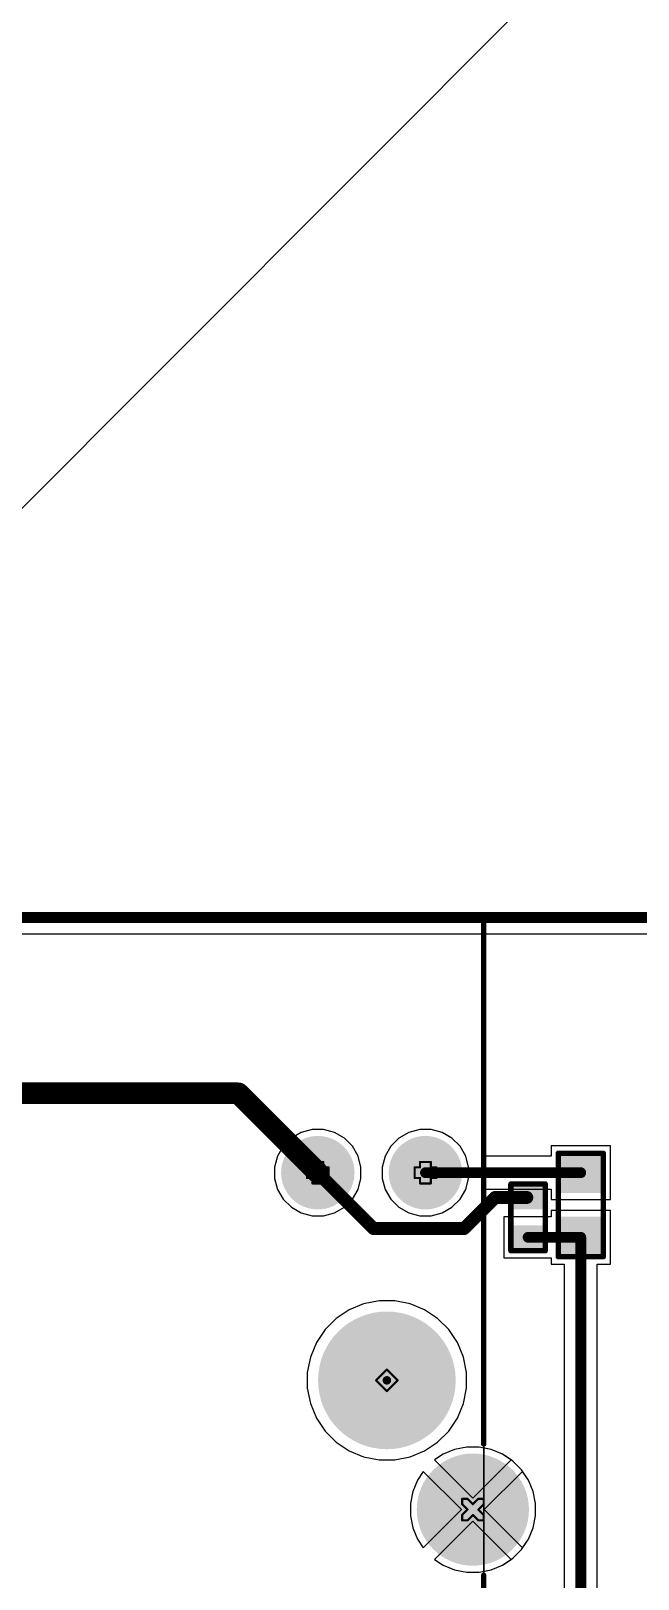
# Model space of a CAD drawing. Header units: inches. Extents: x 0 to 5401, y 0 to 5414.
# Drawn here: x 123.6 to 137.93, y 101.39 to 137.92 of the extents above; entities that cross this region are included whole.
import ezdxf

# ---------------------------------------------------------------- set-up
doc = ezdxf.new("R2010")
doc.units = ezdxf.units.IN
for name, color, linetype in [('Board Outline', 216, 'Continuous'), ('Bottom Layer', 5, 'Continuous'), ('Bottom Solder', 6, 'Continuous'), ('Drill Drawing', 1, 'Continuous'), ('Layer 1', 16, 'Continuous'), ('Layer 2', 76, 'Continuous'), ('Multi-Layer', 9, 'Continuous'), ('Pad Holes', 156, 'Continuous'), ('Top Layer', 1, 'Continuous'), ('Top Overlay', 2, 'Continuous'), ('Top Paste', 8, 'Continuous'), ('Top Solder', 216, 'Continuous')]:
    doc.layers.add(name, color=color, linetype=linetype)

# ---------------------------------------------------------------- blocks, each defined once
blk = doc.blocks.new('R___0402_47')
at = {"layer": 'Top Layer'}
for points in [[(-0.699, -0.318), (-0.699, 0.317), (-0.241, 0.317), (-0.241, -0.318)], [(0.241, -0.318), (0.241, 0.317), (0.699, 0.317), (0.699, -0.318)]]:
    blk.add_hatch(color=1, dxfattribs=at).paths.add_polyline_path(points)
at = {"layer": 'Top Paste'}
for points in [[(-0.699, -0.318), (-0.699, 0.317), (-0.241, 0.317), (-0.241, -0.318)], [(0.241, -0.318), (0.241, 0.317), (0.699, 0.317), (0.699, -0.318)]]:
    blk.add_hatch(color=8, dxfattribs=at).paths.add_polyline_path(points)
at = {"layer": 'Top Solder'}
for points in [[(-0.754, -0.373), (-0.754, 0.373), (-0.186, 0.373), (-0.186, -0.373)], [(0.186, -0.373), (0.186, 0.373), (0.754, 0.373), (0.754, -0.373)]]:
    blk.add_hatch(color=216, dxfattribs=at).paths.add_polyline_path(points)
at = {"layer": 'Top Overlay'}
for points in [[(0.787, 0.406, 0.127, 0.127, 0), (-0.787, 0.406, 0.127, 0.127, 0)], [(-0.787, -0.406, 0.127, 0.127, 0), (-0.787, 0.406, 0.127, 0.127, 0)], [(0.787, -0.406, 0.127, 0.127, 0), (0.787, 0.406, 0.127, 0.127, 0)], [(0.787, -0.406, 0.127, 0.127, 0), (-0.787, -0.406, 0.127, 0.127, 0)], [(0.813, -0.432, 0.00323, 0.00323, 0), (-0.813, -0.432, 0.00323, 0.00323, 0)]]:
    blk.add_lwpolyline(points, format="xyseb", dxfattribs=at)
for points in [[(-0.819, 0.406, 0.0635, 0.0635, 1), (-0.756, 0.406, 0.0635, 0.0635, 1)], [(-0.819, 0.406, 0.0635, 0.0635, 1), (-0.756, 0.406, 0.0635, 0.0635, 1)], [(0.756, 0.406, 0.0635, 0.0635, 1), (0.819, 0.406, 0.0635, 0.0635, 1)], [(0.756, 0.406, 0.0635, 0.0635, 1), (0.819, 0.406, 0.0635, 0.0635, 1)], [(-0.819, -0.406, 0.0635, 0.0635, 1), (-0.756, -0.406, 0.0635, 0.0635, 1)], [(-0.819, -0.406, 0.0635, 0.0635, 1), (-0.756, -0.406, 0.0635, 0.0635, 1)], [(0.756, -0.406, 0.0635, 0.0635, 1), (0.819, -0.406, 0.0635, 0.0635, 1)], [(0.756, -0.406, 0.0635, 0.0635, 1), (0.819, -0.406, 0.0635, 0.0635, 1)], [(-0.814, -0.432, 0.00161, 0.00161, 1), (-0.812, -0.432, 0.00161, 0.00161, 1)], [(0.812, -0.432, 0.00161, 0.00161, 1), (0.814, -0.432, 0.00161, 0.00161, 1)]]:
    blk.add_lwpolyline(points, format="xyseb", close=True, dxfattribs=at)
blk = doc.blocks.new('R___0603_51')
at = {"layer": 'Top Layer'}
for points in [[(-0.381, 0.4445), (-0.381, -0.4445), (-1.143, -0.4445), (-1.143, 0.4445)], [(1.143, 0.4445), (1.143, -0.4445), (0.381, -0.4445), (0.381, 0.4445)]]:
    blk.add_hatch(color=1, dxfattribs=at).paths.add_polyline_path(points)
at = {"layer": 'Top Paste'}
for points in [[(-0.381, 0.4445), (-0.381, -0.4445), (-1.143, -0.4445), (-1.143, 0.4445)], [(1.143, 0.4445), (1.143, -0.4445), (0.381, -0.4445), (0.381, 0.4445)]]:
    blk.add_hatch(color=8, dxfattribs=at).paths.add_polyline_path(points)
at = {"layer": 'Top Solder'}
for points in [[(-0.2794, 0.5461), (-0.2794, -0.5461), (-1.2446, -0.5461), (-1.2446, 0.5461)], [(1.2446, 0.5461), (1.2446, -0.5461), (0.2794, -0.5461), (0.2794, 0.5461)]]:
    blk.add_hatch(color=216, dxfattribs=at).paths.add_polyline_path(points)
at = {"layer": 'Top Overlay'}
for points in [[(-1.2192, 0.5334, 0.127, 0.127, 0), (-1.2192, -0.5334, 0.127, 0.127, 0)], [(-1.2192, 0.5334, 0.127, 0.127, 0), (1.2192, 0.5334, 0.127, 0.127, 0)], [(1.2192, 0.5334, 0.127, 0.127, 0), (1.2192, -0.5334, 0.127, 0.127, 0)], [(-1.2192, -0.5334, 0.127, 0.127, 0), (1.2192, -0.5334, 0.127, 0.127, 0)]]:
    blk.add_lwpolyline(points, format="xyseb", dxfattribs=at)
for points in [[(-1.25095, 0.5334, 0.0635, 0.0635, 1), (-1.18745, 0.5334, 0.0635, 0.0635, 1)], [(-1.25095, 0.5334, 0.0635, 0.0635, 1), (-1.18745, 0.5334, 0.0635, 0.0635, 1)], [(1.18745, 0.5334, 0.0635, 0.0635, 1), (1.25095, 0.5334, 0.0635, 0.0635, 1)], [(1.18745, 0.5334, 0.0635, 0.0635, 1), (1.25095, 0.5334, 0.0635, 0.0635, 1)], [(-1.25095, -0.5334, 0.0635, 0.0635, 1), (-1.18745, -0.5334, 0.0635, 0.0635, 1)], [(-1.25095, -0.5334, 0.0635, 0.0635, 1), (-1.18745, -0.5334, 0.0635, 0.0635, 1)], [(1.18745, -0.5334, 0.0635, 0.0635, 1), (1.25095, -0.5334, 0.0635, 0.0635, 1)], [(1.18745, -0.5334, 0.0635, 0.0635, 1), (1.25095, -0.5334, 0.0635, 0.0635, 1)]]:
    blk.add_lwpolyline(points, format="xyseb", close=True, dxfattribs=at)
blk = doc.blocks.new('HR911105A_180')
at = {"layer": 'Bottom Layer'}
h = blk.add_hatch(color=5, dxfattribs=at)
edge = h.paths.add_edge_path()
edge.add_arc((-6.625, 6.895), 0.765, 0, 360)
h = blk.add_hatch(color=5, dxfattribs=at)
edge = h.paths.add_edge_path()
edge.add_arc((-4.085, 6.895), 0.765, 0, 360)
h = blk.add_hatch(color=5, dxfattribs=at)
edge = h.paths.add_edge_path()
edge.add_arc((4.085, 6.895), 0.765, 0, 360)
h = blk.add_hatch(color=5, dxfattribs=at)
edge = h.paths.add_edge_path()
edge.add_arc((6.625, 6.895), 0.765, 0, 360)
h = blk.add_hatch(color=5, dxfattribs=at)
edge = h.paths.add_edge_path()
edge.add_arc((-7.745, -1.055), 1.222, 0, 360)
h = blk.add_hatch(color=5, dxfattribs=at)
edge = h.paths.add_edge_path()
edge.add_arc((7.745, -1.055), 1.222, 0, 360)
h = blk.add_hatch(color=5, dxfattribs=at)
edge = h.paths.add_edge_path()
edge.add_arc((-3.17, -4.355), 0.699, 0, 360)
h = blk.add_hatch(color=5, dxfattribs=at)
edge = h.paths.add_edge_path()
edge.add_arc((-0.63, -4.355), 0.699, 0, 360)
h = blk.add_hatch(color=5, dxfattribs=at)
edge = h.paths.add_edge_path()
edge.add_arc((1.91, -4.355), 0.699, 0, 360)
blk.add_hatch(color=5, dxfattribs=at).paths.add_polyline_path([(5.149, -5.054), (3.751, -5.054), (3.751, -3.656), (5.149, -3.656)])
h = blk.add_hatch(color=5, dxfattribs=at)
edge = h.paths.add_edge_path()
edge.add_arc((-4.44, -6.895), 0.699, 0, 360)
h = blk.add_hatch(color=5, dxfattribs=at)
edge = h.paths.add_edge_path()
edge.add_arc((-1.9, -6.895), 0.699, 0, 360)
h = blk.add_hatch(color=5, dxfattribs=at)
edge = h.paths.add_edge_path()
edge.add_arc((0.64, -6.895), 0.699, 0, 360)
h = blk.add_hatch(color=5, dxfattribs=at)
edge = h.paths.add_edge_path()
edge.add_arc((3.18, -6.895), 0.699, 0, 360)
at = {"layer": 'Bottom Solder'}
h = blk.add_hatch(color=6, dxfattribs=at)
edge = h.paths.add_edge_path()
edge.add_arc((-6.625, 6.895), 0.867, 0, 360)
h = blk.add_hatch(color=6, dxfattribs=at)
edge = h.paths.add_edge_path()
edge.add_arc((-4.085, 6.895), 0.867, 0, 360)
h = blk.add_hatch(color=6, dxfattribs=at)
edge = h.paths.add_edge_path()
edge.add_arc((4.085, 6.895), 0.867, 0, 360)
h = blk.add_hatch(color=6, dxfattribs=at)
edge = h.paths.add_edge_path()
edge.add_arc((6.625, 6.895), 0.867, 0, 360)
h = blk.add_hatch(color=6, dxfattribs=at)
edge = h.paths.add_edge_path()
edge.add_arc((-5.715, 1.995), 0.102, 0, 360)
h = blk.add_hatch(color=6, dxfattribs=at)
edge = h.paths.add_edge_path()
edge.add_arc((5.715, 1.995), 0.102, 0, 360)
h = blk.add_hatch(color=6, dxfattribs=at)
edge = h.paths.add_edge_path()
edge.add_arc((-7.745, -1.055), 1.324, 0, 360)
h = blk.add_hatch(color=6, dxfattribs=at)
edge = h.paths.add_edge_path()
edge.add_arc((7.745, -1.055), 1.324, 0, 360)
h = blk.add_hatch(color=6, dxfattribs=at)
edge = h.paths.add_edge_path()
edge.add_arc((-3.17, -4.355), 0.801, 0, 360)
h = blk.add_hatch(color=6, dxfattribs=at)
edge = h.paths.add_edge_path()
edge.add_arc((-0.63, -4.355), 0.801, 0, 360)
h = blk.add_hatch(color=6, dxfattribs=at)
edge = h.paths.add_edge_path()
edge.add_arc((1.91, -4.355), 0.801, 0, 360)
blk.add_hatch(color=6, dxfattribs=at).paths.add_polyline_path([(5.251, -5.156), (3.649, -5.156), (3.649, -3.554), (5.251, -3.554)])
h = blk.add_hatch(color=6, dxfattribs=at)
edge = h.paths.add_edge_path()
edge.add_arc((-4.44, -6.895), 0.801, 0, 360)
h = blk.add_hatch(color=6, dxfattribs=at)
edge = h.paths.add_edge_path()
edge.add_arc((-1.9, -6.895), 0.801, 0, 360)
h = blk.add_hatch(color=6, dxfattribs=at)
edge = h.paths.add_edge_path()
edge.add_arc((0.64, -6.895), 0.801, 0, 360)
h = blk.add_hatch(color=6, dxfattribs=at)
edge = h.paths.add_edge_path()
edge.add_arc((3.18, -6.895), 0.801, 0, 360)
at = {"layer": 'Layer 1'}
h = blk.add_hatch(color=16, dxfattribs=at)
edge = h.paths.add_edge_path()
edge.add_arc((-6.625, 6.895), 0.765, 0, 360)
h = blk.add_hatch(color=16, dxfattribs=at)
edge = h.paths.add_edge_path()
edge.add_arc((-4.085, 6.895), 0.765, 0, 360)
h = blk.add_hatch(color=16, dxfattribs=at)
edge = h.paths.add_edge_path()
edge.add_arc((4.085, 6.895), 0.765, 0, 360)
h = blk.add_hatch(color=16, dxfattribs=at)
edge = h.paths.add_edge_path()
edge.add_arc((6.625, 6.895), 0.765, 0, 360)
h = blk.add_hatch(color=16, dxfattribs=at)
edge = h.paths.add_edge_path()
edge.add_arc((-7.745, -1.055), 1.222, 0, 360)
h = blk.add_hatch(color=16, dxfattribs=at)
edge = h.paths.add_edge_path()
edge.add_arc((7.745, -1.055), 1.222, 0, 360)
h = blk.add_hatch(color=16, dxfattribs=at)
edge = h.paths.add_edge_path()
edge.add_arc((-3.17, -4.355), 0.699, 0, 360)
h = blk.add_hatch(color=16, dxfattribs=at)
edge = h.paths.add_edge_path()
edge.add_arc((-0.63, -4.355), 0.699, 0, 360)
h = blk.add_hatch(color=16, dxfattribs=at)
edge = h.paths.add_edge_path()
edge.add_arc((1.91, -4.355), 0.699, 0, 360)
blk.add_hatch(color=16, dxfattribs=at).paths.add_polyline_path([(5.149, -5.054), (3.751, -5.054), (3.751, -3.656), (5.149, -3.656)])
h = blk.add_hatch(color=16, dxfattribs=at)
edge = h.paths.add_edge_path()
edge.add_arc((-4.44, -6.895), 0.699, 0, 360)
h = blk.add_hatch(color=16, dxfattribs=at)
edge = h.paths.add_edge_path()
edge.add_arc((-1.9, -6.895), 0.699, 0, 360)
h = blk.add_hatch(color=16, dxfattribs=at)
edge = h.paths.add_edge_path()
edge.add_arc((0.64, -6.895), 0.699, 0, 360)
h = blk.add_hatch(color=16, dxfattribs=at)
edge = h.paths.add_edge_path()
edge.add_arc((3.18, -6.895), 0.699, 0, 360)
at = {"layer": 'Layer 2'}
h = blk.add_hatch(color=76, dxfattribs=at)
edge = h.paths.add_edge_path()
edge.add_arc((-6.625, 6.895), 0.765, 0, 360)
h = blk.add_hatch(color=76, dxfattribs=at)
edge = h.paths.add_edge_path()
edge.add_arc((-4.085, 6.895), 0.765, 0, 360)
h = blk.add_hatch(color=76, dxfattribs=at)
edge = h.paths.add_edge_path()
edge.add_arc((4.085, 6.895), 0.765, 0, 360)
h = blk.add_hatch(color=76, dxfattribs=at)
edge = h.paths.add_edge_path()
edge.add_arc((6.625, 6.895), 0.765, 0, 360)
h = blk.add_hatch(color=76, dxfattribs=at)
edge = h.paths.add_edge_path()
edge.add_arc((-7.745, -1.055), 1.222, 0, 360)
h = blk.add_hatch(color=76, dxfattribs=at)
edge = h.paths.add_edge_path()
edge.add_arc((7.745, -1.055), 1.222, 0, 360)
h = blk.add_hatch(color=76, dxfattribs=at)
edge = h.paths.add_edge_path()
edge.add_arc((-3.17, -4.355), 0.699, 0, 360)
h = blk.add_hatch(color=76, dxfattribs=at)
edge = h.paths.add_edge_path()
edge.add_arc((-0.63, -4.355), 0.699, 0, 360)
h = blk.add_hatch(color=76, dxfattribs=at)
edge = h.paths.add_edge_path()
edge.add_arc((1.91, -4.355), 0.699, 0, 360)
blk.add_hatch(color=76, dxfattribs=at).paths.add_polyline_path([(5.149, -5.054), (3.751, -5.054), (3.751, -3.656), (5.149, -3.656)])
h = blk.add_hatch(color=76, dxfattribs=at)
edge = h.paths.add_edge_path()
edge.add_arc((-4.44, -6.895), 0.699, 0, 360)
h = blk.add_hatch(color=76, dxfattribs=at)
edge = h.paths.add_edge_path()
edge.add_arc((-1.9, -6.895), 0.699, 0, 360)
h = blk.add_hatch(color=76, dxfattribs=at)
edge = h.paths.add_edge_path()
edge.add_arc((0.64, -6.895), 0.699, 0, 360)
h = blk.add_hatch(color=76, dxfattribs=at)
edge = h.paths.add_edge_path()
edge.add_arc((3.18, -6.895), 0.699, 0, 360)
at = {"layer": 'Multi-Layer'}
h = blk.add_hatch(color=9, dxfattribs=at)
edge = h.paths.add_edge_path()
edge.add_arc((-6.625, 6.895), 0.765, 0, 360)
h = blk.add_hatch(color=9, dxfattribs=at)
edge = h.paths.add_edge_path()
edge.add_arc((-4.085, 6.895), 0.765, 0, 360)
h = blk.add_hatch(color=9, dxfattribs=at)
edge = h.paths.add_edge_path()
edge.add_arc((4.085, 6.895), 0.765, 0, 360)
h = blk.add_hatch(color=9, dxfattribs=at)
edge = h.paths.add_edge_path()
edge.add_arc((6.625, 6.895), 0.765, 0, 360)
h = blk.add_hatch(color=9, dxfattribs=at)
edge = h.paths.add_edge_path()
edge.add_arc((-7.745, -1.055), 1.222, 0, 360)
h = blk.add_hatch(color=9, dxfattribs=at)
edge = h.paths.add_edge_path()
edge.add_arc((7.745, -1.055), 1.222, 0, 360)
h = blk.add_hatch(color=9, dxfattribs=at)
edge = h.paths.add_edge_path()
edge.add_arc((-3.17, -4.355), 0.699, 0, 360)
h = blk.add_hatch(color=9, dxfattribs=at)
edge = h.paths.add_edge_path()
edge.add_arc((-0.63, -4.355), 0.699, 0, 360)
h = blk.add_hatch(color=9, dxfattribs=at)
edge = h.paths.add_edge_path()
edge.add_arc((1.91, -4.355), 0.699, 0, 360)
blk.add_hatch(color=9, dxfattribs=at).paths.add_polyline_path([(5.149, -5.054), (3.751, -5.054), (3.751, -3.656), (5.149, -3.656)])
h = blk.add_hatch(color=9, dxfattribs=at)
edge = h.paths.add_edge_path()
edge.add_arc((-4.44, -6.895), 0.699, 0, 360)
h = blk.add_hatch(color=9, dxfattribs=at)
edge = h.paths.add_edge_path()
edge.add_arc((-1.9, -6.895), 0.699, 0, 360)
h = blk.add_hatch(color=9, dxfattribs=at)
edge = h.paths.add_edge_path()
edge.add_arc((0.64, -6.895), 0.699, 0, 360)
h = blk.add_hatch(color=9, dxfattribs=at)
edge = h.paths.add_edge_path()
edge.add_arc((3.18, -6.895), 0.699, 0, 360)
at = {"layer": 'Pad Holes'}
h = blk.add_hatch(color=7, dxfattribs=at)
edge = h.paths.add_edge_path()
edge.add_arc((-6.625, 6.895), 0.51, 0, 360)
h = blk.add_hatch(color=7, dxfattribs=at)
edge = h.paths.add_edge_path()
edge.add_arc((-4.085, 6.895), 0.51, 0, 360)
h = blk.add_hatch(color=7, dxfattribs=at)
edge = h.paths.add_edge_path()
edge.add_arc((4.085, 6.895), 0.51, 0, 360)
h = blk.add_hatch(color=7, dxfattribs=at)
edge = h.paths.add_edge_path()
edge.add_arc((6.625, 6.895), 0.51, 0, 360)
h = blk.add_hatch(color=7, dxfattribs=at)
edge = h.paths.add_edge_path()
edge.add_arc((-5.715, 1.995), 1.625, 0, 360)
h = blk.add_hatch(color=7, dxfattribs=at)
edge = h.paths.add_edge_path()
edge.add_arc((5.715, 1.995), 1.625, 0, 360)
h = blk.add_hatch(color=7, dxfattribs=at)
edge = h.paths.add_edge_path()
edge.add_arc((-7.745, -1.055), 0.815, 0, 360)
h = blk.add_hatch(color=7, dxfattribs=at)
edge = h.paths.add_edge_path()
edge.add_arc((7.745, -1.055), 0.815, 0, 360)
h = blk.add_hatch(color=7, dxfattribs=at)
edge = h.paths.add_edge_path()
edge.add_arc((-3.17, -4.355), 0.445, 0, 360)
h = blk.add_hatch(color=7, dxfattribs=at)
edge = h.paths.add_edge_path()
edge.add_arc((-0.63, -4.355), 0.445, 0, 360)
h = blk.add_hatch(color=7, dxfattribs=at)
edge = h.paths.add_edge_path()
edge.add_arc((1.91, -4.355), 0.445, 0, 360)
h = blk.add_hatch(color=7, dxfattribs=at)
edge = h.paths.add_edge_path()
edge.add_arc((4.45, -4.355), 0.445, 0, 360)
h = blk.add_hatch(color=7, dxfattribs=at)
edge = h.paths.add_edge_path()
edge.add_arc((-4.44, -6.895), 0.445, 0, 360)
h = blk.add_hatch(color=7, dxfattribs=at)
edge = h.paths.add_edge_path()
edge.add_arc((-1.9, -6.895), 0.445, 0, 360)
h = blk.add_hatch(color=7, dxfattribs=at)
edge = h.paths.add_edge_path()
edge.add_arc((0.64, -6.895), 0.445, 0, 360)
h = blk.add_hatch(color=7, dxfattribs=at)
edge = h.paths.add_edge_path()
edge.add_arc((3.18, -6.895), 0.445, 0, 360)
at = {"layer": 'Top Layer'}
h = blk.add_hatch(color=1, dxfattribs=at)
edge = h.paths.add_edge_path()
edge.add_arc((-6.625, 6.895), 0.765, 0, 360)
h = blk.add_hatch(color=1, dxfattribs=at)
edge = h.paths.add_edge_path()
edge.add_arc((-4.085, 6.895), 0.765, 0, 360)
h = blk.add_hatch(color=1, dxfattribs=at)
edge = h.paths.add_edge_path()
edge.add_arc((4.085, 6.895), 0.765, 0, 360)
h = blk.add_hatch(color=1, dxfattribs=at)
edge = h.paths.add_edge_path()
edge.add_arc((6.625, 6.895), 0.765, 0, 360)
h = blk.add_hatch(color=1, dxfattribs=at)
edge = h.paths.add_edge_path()
edge.add_arc((-7.745, -1.055), 1.222, 0, 360)
h = blk.add_hatch(color=1, dxfattribs=at)
edge = h.paths.add_edge_path()
edge.add_arc((7.745, -1.055), 1.222, 0, 360)
h = blk.add_hatch(color=1, dxfattribs=at)
edge = h.paths.add_edge_path()
edge.add_arc((-3.17, -4.355), 0.699, 0, 360)
h = blk.add_hatch(color=1, dxfattribs=at)
edge = h.paths.add_edge_path()
edge.add_arc((-0.63, -4.355), 0.699, 0, 360)
h = blk.add_hatch(color=1, dxfattribs=at)
edge = h.paths.add_edge_path()
edge.add_arc((1.91, -4.355), 0.699, 0, 360)
blk.add_hatch(color=1, dxfattribs=at).paths.add_polyline_path([(5.149, -5.054), (3.751, -5.054), (3.751, -3.656), (5.149, -3.656)])
h = blk.add_hatch(color=1, dxfattribs=at)
edge = h.paths.add_edge_path()
edge.add_arc((-4.44, -6.895), 0.699, 0, 360)
h = blk.add_hatch(color=1, dxfattribs=at)
edge = h.paths.add_edge_path()
edge.add_arc((-1.9, -6.895), 0.699, 0, 360)
h = blk.add_hatch(color=1, dxfattribs=at)
edge = h.paths.add_edge_path()
edge.add_arc((0.64, -6.895), 0.699, 0, 360)
h = blk.add_hatch(color=1, dxfattribs=at)
edge = h.paths.add_edge_path()
edge.add_arc((3.18, -6.895), 0.699, 0, 360)
at = {"layer": 'Top Solder'}
h = blk.add_hatch(color=216, dxfattribs=at)
edge = h.paths.add_edge_path()
edge.add_arc((-6.625, 6.895), 0.867, 0, 360)
h = blk.add_hatch(color=216, dxfattribs=at)
edge = h.paths.add_edge_path()
edge.add_arc((-4.085, 6.895), 0.867, 0, 360)
h = blk.add_hatch(color=216, dxfattribs=at)
edge = h.paths.add_edge_path()
edge.add_arc((4.085, 6.895), 0.867, 0, 360)
h = blk.add_hatch(color=216, dxfattribs=at)
edge = h.paths.add_edge_path()
edge.add_arc((6.625, 6.895), 0.867, 0, 360)
h = blk.add_hatch(color=216, dxfattribs=at)
edge = h.paths.add_edge_path()
edge.add_arc((-5.715, 1.995), 0.102, 0, 360)
h = blk.add_hatch(color=216, dxfattribs=at)
edge = h.paths.add_edge_path()
edge.add_arc((5.715, 1.995), 0.102, 0, 360)
h = blk.add_hatch(color=216, dxfattribs=at)
edge = h.paths.add_edge_path()
edge.add_arc((-7.745, -1.055), 1.324, 0, 360)
h = blk.add_hatch(color=216, dxfattribs=at)
edge = h.paths.add_edge_path()
edge.add_arc((7.745, -1.055), 1.324, 0, 360)
h = blk.add_hatch(color=216, dxfattribs=at)
edge = h.paths.add_edge_path()
edge.add_arc((-3.17, -4.355), 0.801, 0, 360)
h = blk.add_hatch(color=216, dxfattribs=at)
edge = h.paths.add_edge_path()
edge.add_arc((-0.63, -4.355), 0.801, 0, 360)
h = blk.add_hatch(color=216, dxfattribs=at)
edge = h.paths.add_edge_path()
edge.add_arc((1.91, -4.355), 0.801, 0, 360)
blk.add_hatch(color=216, dxfattribs=at).paths.add_polyline_path([(5.251, -5.156), (3.649, -5.156), (3.649, -3.554), (5.251, -3.554)])
h = blk.add_hatch(color=216, dxfattribs=at)
edge = h.paths.add_edge_path()
edge.add_arc((-4.44, -6.895), 0.801, 0, 360)
h = blk.add_hatch(color=216, dxfattribs=at)
edge = h.paths.add_edge_path()
edge.add_arc((-1.9, -6.895), 0.801, 0, 360)
h = blk.add_hatch(color=216, dxfattribs=at)
edge = h.paths.add_edge_path()
edge.add_arc((0.64, -6.895), 0.801, 0, 360)
h = blk.add_hatch(color=216, dxfattribs=at)
edge = h.paths.add_edge_path()
edge.add_arc((3.18, -6.895), 0.801, 0, 360)
at = {"layer": 'Top Overlay'}
for points in [[(-8, 12.915, 0.127, 0.127, 0), (8, 12.915, 0.127, 0.127, 0)], [(-8, 0.495, 0.127, 0.127, 0), (-8, 12.915, 0.127, 0.127, 0)], [(8, 0.495, 0.127, 0.127, 0), (8, 12.915, 0.127, 0.127, 0)], [(-8, -8.485, 0.127, 0.127, 0), (-8, -2.605, 0.127, 0.127, 0)], [(8, -8.485, 0.127, 0.127, 0), (8, -2.605, 0.127, 0.127, 0)], [(-8, -8.485, 0.127, 0.127, 0), (8, -8.485, 0.127, 0.127, 0)]]:
    blk.add_lwpolyline(points, format="xyseb", dxfattribs=at)
for points in [[(-8.032, 12.915, 0.0635, 0.0635, 1), (-7.968, 12.915, 0.0635, 0.0635, 1)], [(-8.032, 12.915, 0.0635, 0.0635, 1), (-7.968, 12.915, 0.0635, 0.0635, 1)], [(7.968, 12.915, 0.0635, 0.0635, 1), (8.032, 12.915, 0.0635, 0.0635, 1)], [(7.968, 12.915, 0.0635, 0.0635, 1), (8.032, 12.915, 0.0635, 0.0635, 1)], [(-8.032, 0.495, 0.0635, 0.0635, 1), (-7.968, 0.495, 0.0635, 0.0635, 1)], [(7.968, 0.495, 0.0635, 0.0635, 1), (8.032, 0.495, 0.0635, 0.0635, 1)], [(-8.032, -2.605, 0.0635, 0.0635, 1), (-7.968, -2.605, 0.0635, 0.0635, 1)], [(7.968, -2.605, 0.0635, 0.0635, 1), (8.032, -2.605, 0.0635, 0.0635, 1)], [(5.789, -4.496, 0.3, 0.3, 1), (5.489, -4.496, 0.3, 0.3, 1)], [(5.414, -4.496, 0.15, 0.15, 1), (5.564, -4.496, 0.15, 0.15, 1)], [(5.714, -4.496, 0.15, 0.15, 1), (5.864, -4.496, 0.15, 0.15, 1)], [(-8.032, -8.485, 0.0635, 0.0635, 1), (-7.968, -8.485, 0.0635, 0.0635, 1)], [(-8.032, -8.485, 0.0635, 0.0635, 1), (-7.968, -8.485, 0.0635, 0.0635, 1)], [(7.968, -8.485, 0.0635, 0.0635, 1), (8.032, -8.485, 0.0635, 0.0635, 1)], [(7.968, -8.485, 0.0635, 0.0635, 1), (8.032, -8.485, 0.0635, 0.0635, 1)]]:
    blk.add_lwpolyline(points, format="xyseb", close=True, dxfattribs=at)

msp = doc.modelspace()

# ---------------------------------------------------------------- linework, layer by layer
at = {"layer": 'Board Outline'}
msp.add_lwpolyline([(0, 117, 0.254, 0.254, 0), (150, 117, 0.254, 0.254, 0)], format="xyseb", dxfattribs=at)
at = {"layer": 'Bottom Layer'}
for p, q in [((134.29, 117), (94.852, 117)), ((134.29, 95.599), (134.29, 117)), ((134.29, 104.481), (134.29, 116.612)), ((134.29, 116.612), (145.483, 116.612)), ((134.46, 104.447), (134.29, 104.481)), ((134.729, 104.336), (134.46, 104.447)), ((134.971, 104.174), (134.729, 104.336)), ((135.176, 103.969), (134.971, 104.174)), ((135.338, 103.727), (135.176, 103.969)), ((135.449, 103.458), (135.338, 103.727)), ((135.506, 103.173), (135.449, 103.458)), ((135.506, 102.882), (135.506, 103.173)), ((135.449, 102.597), (135.506, 102.882)), ((135.176, 102.086), (135.338, 102.328)), ((135.338, 102.328), (135.449, 102.597)), ((134.971, 101.881), (135.176, 102.086)), ((134.29, 101.574), (134.46, 101.608)), ((134.29, 95.599), (134.29, 101.574)), ((134.46, 101.608), (134.729, 101.719)), ((134.729, 101.719), (134.971, 101.881))]:
    msp.add_line(p, q, dxfattribs=at)
at = {"layer": 'Drill Drawing'}
for points in [[(130.115, 110.851, 0.0508, 0.0508, 0), (130.115, 111.105, 0.0508, 0.0508, 0)], [(130.115, 111.105, 0.0508, 0.0508, 0), (130.242, 111.105, 0.0508, 0.0508, 0)], [(130.242, 111.105, 0.0508, 0.0508, 0), (130.242, 111.232, 0.0508, 0.0508, 0)], [(130.242, 111.232, 0.0508, 0.0508, 0), (130.496, 111.232, 0.0508, 0.0508, 0)], [(130.496, 111.105, 0.0508, 0.0508, 0), (130.496, 111.232, 0.0508, 0.0508, 0)], [(130.496, 111.105, 0.0508, 0.0508, 0), (130.623, 111.105, 0.0508, 0.0508, 0)], [(130.623, 110.851, 0.0508, 0.0508, 0), (130.623, 111.105, 0.0508, 0.0508, 0)], [(132.655, 110.851, 0.0508, 0.0508, 0), (132.655, 111.105, 0.0508, 0.0508, 0)], [(132.655, 111.105, 0.0508, 0.0508, 0), (132.782, 111.105, 0.0508, 0.0508, 0)], [(132.782, 111.105, 0.0508, 0.0508, 0), (132.782, 111.232, 0.0508, 0.0508, 0)], [(132.782, 111.232, 0.0508, 0.0508, 0), (133.036, 111.232, 0.0508, 0.0508, 0)], [(133.036, 111.105, 0.0508, 0.0508, 0), (133.036, 111.232, 0.0508, 0.0508, 0)], [(133.036, 111.105, 0.0508, 0.0508, 0), (133.163, 111.105, 0.0508, 0.0508, 0)], [(133.163, 110.851, 0.0508, 0.0508, 0), (133.163, 111.105, 0.0508, 0.0508, 0)], [(130.115, 110.851, 0.0508, 0.0508, 0), (130.242, 110.851, 0.0508, 0.0508, 0)], [(130.242, 110.724, 0.0508, 0.0508, 0), (130.242, 110.851, 0.0508, 0.0508, 0)], [(130.242, 110.724, 0.0508, 0.0508, 0), (130.496, 110.724, 0.0508, 0.0508, 0)], [(130.496, 110.851, 0.0508, 0.0508, 0), (130.623, 110.851, 0.0508, 0.0508, 0)], [(130.496, 110.724, 0.0508, 0.0508, 0), (130.496, 110.851, 0.0508, 0.0508, 0)], [(132.655, 110.851, 0.0508, 0.0508, 0), (132.782, 110.851, 0.0508, 0.0508, 0)], [(132.782, 110.724, 0.0508, 0.0508, 0), (132.782, 110.851, 0.0508, 0.0508, 0)], [(132.782, 110.724, 0.0508, 0.0508, 0), (133.036, 110.724, 0.0508, 0.0508, 0)], [(133.036, 110.851, 0.0508, 0.0508, 0), (133.163, 110.851, 0.0508, 0.0508, 0)], [(133.036, 110.724, 0.0508, 0.0508, 0), (133.036, 110.851, 0.0508, 0.0508, 0)], [(131.745, 106.078, 0.0508, 0.0508, 0), (131.999, 106.332, 0.0508, 0.0508, 0)], [(131.999, 106.332, 0.0508, 0.0508, 0), (132.253, 106.078, 0.0508, 0.0508, 0)], [(131.745, 106.078, 0.0508, 0.0508, 0), (131.999, 105.824, 0.0508, 0.0508, 0)], [(131.999, 105.824, 0.0508, 0.0508, 0), (132.253, 106.078, 0.0508, 0.0508, 0)], [(133.775, 103.155, 0.0508, 0.0508, 0), (133.775, 103.282, 0.0508, 0.0508, 0)], [(133.775, 103.282, 0.0508, 0.0508, 0), (133.902, 103.282, 0.0508, 0.0508, 0)], [(133.775, 103.155, 0.0508, 0.0508, 0), (133.902, 103.028, 0.0508, 0.0508, 0)], [(133.775, 102.901, 0.0508, 0.0508, 0), (133.902, 103.028, 0.0508, 0.0508, 0)], [(133.902, 103.282, 0.0508, 0.0508, 0), (134.029, 103.155, 0.0508, 0.0508, 0)], [(134.029, 103.155, 0.0508, 0.0508, 0), (134.156, 103.282, 0.0508, 0.0508, 0)], [(134.156, 103.282, 0.0508, 0.0508, 0), (134.283, 103.282, 0.0508, 0.0508, 0)], [(134.156, 103.028, 0.0508, 0.0508, 0), (134.283, 103.155, 0.0508, 0.0508, 0)], [(134.156, 103.028, 0.0508, 0.0508, 0), (134.283, 102.901, 0.0508, 0.0508, 0)], [(134.283, 103.155, 0.0508, 0.0508, 0), (134.283, 103.282, 0.0508, 0.0508, 0)], [(133.775, 102.774, 0.0508, 0.0508, 0), (133.775, 102.901, 0.0508, 0.0508, 0)], [(133.775, 102.774, 0.0508, 0.0508, 0), (133.902, 102.774, 0.0508, 0.0508, 0)], [(133.902, 102.774, 0.0508, 0.0508, 0), (134.029, 102.901, 0.0508, 0.0508, 0)], [(134.029, 102.901, 0.0508, 0.0508, 0), (134.156, 102.774, 0.0508, 0.0508, 0)], [(134.156, 102.774, 0.0508, 0.0508, 0), (134.283, 102.774, 0.0508, 0.0508, 0)], [(134.283, 102.774, 0.0508, 0.0508, 0), (134.283, 102.901, 0.0508, 0.0508, 0)]]:
    msp.add_lwpolyline(points, format="xyseb", dxfattribs=at)
for points in [[(130.103, 111.105, 0.0254, 0.0254, 1), (130.128, 111.105, 0.0254, 0.0254, 1)], [(130.103, 111.105, 0.0254, 0.0254, 1), (130.128, 111.105, 0.0254, 0.0254, 1)], [(130.23, 111.232, 0.0254, 0.0254, 1), (130.255, 111.232, 0.0254, 0.0254, 1)], [(130.23, 111.232, 0.0254, 0.0254, 1), (130.255, 111.232, 0.0254, 0.0254, 1)], [(130.23, 111.105, 0.0254, 0.0254, 1), (130.255, 111.105, 0.0254, 0.0254, 1)], [(130.23, 111.105, 0.0254, 0.0254, 1), (130.255, 111.105, 0.0254, 0.0254, 1)], [(130.484, 111.232, 0.0254, 0.0254, 1), (130.509, 111.232, 0.0254, 0.0254, 1)], [(130.484, 111.232, 0.0254, 0.0254, 1), (130.509, 111.232, 0.0254, 0.0254, 1)], [(130.484, 111.105, 0.0254, 0.0254, 1), (130.509, 111.105, 0.0254, 0.0254, 1)], [(130.484, 111.105, 0.0254, 0.0254, 1), (130.509, 111.105, 0.0254, 0.0254, 1)], [(130.611, 111.105, 0.0254, 0.0254, 1), (130.636, 111.105, 0.0254, 0.0254, 1)], [(130.611, 111.105, 0.0254, 0.0254, 1), (130.636, 111.105, 0.0254, 0.0254, 1)], [(132.643, 111.105, 0.0254, 0.0254, 1), (132.668, 111.105, 0.0254, 0.0254, 1)], [(132.643, 111.105, 0.0254, 0.0254, 1), (132.668, 111.105, 0.0254, 0.0254, 1)], [(132.77, 111.232, 0.0254, 0.0254, 1), (132.795, 111.232, 0.0254, 0.0254, 1)], [(132.77, 111.232, 0.0254, 0.0254, 1), (132.795, 111.232, 0.0254, 0.0254, 1)], [(132.77, 111.105, 0.0254, 0.0254, 1), (132.795, 111.105, 0.0254, 0.0254, 1)], [(132.77, 111.105, 0.0254, 0.0254, 1), (132.795, 111.105, 0.0254, 0.0254, 1)], [(133.024, 111.232, 0.0254, 0.0254, 1), (133.049, 111.232, 0.0254, 0.0254, 1)], [(133.024, 111.232, 0.0254, 0.0254, 1), (133.049, 111.232, 0.0254, 0.0254, 1)], [(133.024, 111.105, 0.0254, 0.0254, 1), (133.049, 111.105, 0.0254, 0.0254, 1)], [(133.024, 111.105, 0.0254, 0.0254, 1), (133.049, 111.105, 0.0254, 0.0254, 1)], [(133.151, 111.105, 0.0254, 0.0254, 1), (133.176, 111.105, 0.0254, 0.0254, 1)], [(133.151, 111.105, 0.0254, 0.0254, 1), (133.176, 111.105, 0.0254, 0.0254, 1)], [(130.103, 110.851, 0.0254, 0.0254, 1), (130.128, 110.851, 0.0254, 0.0254, 1)], [(130.103, 110.851, 0.0254, 0.0254, 1), (130.128, 110.851, 0.0254, 0.0254, 1)], [(130.23, 110.851, 0.0254, 0.0254, 1), (130.255, 110.851, 0.0254, 0.0254, 1)], [(130.23, 110.851, 0.0254, 0.0254, 1), (130.255, 110.851, 0.0254, 0.0254, 1)], [(130.23, 110.724, 0.0254, 0.0254, 1), (130.255, 110.724, 0.0254, 0.0254, 1)], [(130.23, 110.724, 0.0254, 0.0254, 1), (130.255, 110.724, 0.0254, 0.0254, 1)], [(130.484, 110.851, 0.0254, 0.0254, 1), (130.509, 110.851, 0.0254, 0.0254, 1)], [(130.484, 110.851, 0.0254, 0.0254, 1), (130.509, 110.851, 0.0254, 0.0254, 1)], [(130.484, 110.724, 0.0254, 0.0254, 1), (130.509, 110.724, 0.0254, 0.0254, 1)], [(130.484, 110.724, 0.0254, 0.0254, 1), (130.509, 110.724, 0.0254, 0.0254, 1)], [(130.611, 110.851, 0.0254, 0.0254, 1), (130.636, 110.851, 0.0254, 0.0254, 1)], [(130.611, 110.851, 0.0254, 0.0254, 1), (130.636, 110.851, 0.0254, 0.0254, 1)], [(132.643, 110.851, 0.0254, 0.0254, 1), (132.668, 110.851, 0.0254, 0.0254, 1)], [(132.643, 110.851, 0.0254, 0.0254, 1), (132.668, 110.851, 0.0254, 0.0254, 1)], [(132.77, 110.851, 0.0254, 0.0254, 1), (132.795, 110.851, 0.0254, 0.0254, 1)], [(132.77, 110.851, 0.0254, 0.0254, 1), (132.795, 110.851, 0.0254, 0.0254, 1)], [(132.77, 110.724, 0.0254, 0.0254, 1), (132.795, 110.724, 0.0254, 0.0254, 1)], [(132.77, 110.724, 0.0254, 0.0254, 1), (132.795, 110.724, 0.0254, 0.0254, 1)], [(133.024, 110.851, 0.0254, 0.0254, 1), (133.049, 110.851, 0.0254, 0.0254, 1)], [(133.024, 110.851, 0.0254, 0.0254, 1), (133.049, 110.851, 0.0254, 0.0254, 1)], [(133.024, 110.724, 0.0254, 0.0254, 1), (133.049, 110.724, 0.0254, 0.0254, 1)], [(133.024, 110.724, 0.0254, 0.0254, 1), (133.049, 110.724, 0.0254, 0.0254, 1)], [(133.151, 110.851, 0.0254, 0.0254, 1), (133.176, 110.851, 0.0254, 0.0254, 1)], [(133.151, 110.851, 0.0254, 0.0254, 1), (133.176, 110.851, 0.0254, 0.0254, 1)], [(131.987, 106.332, 0.0254, 0.0254, 1), (132.012, 106.332, 0.0254, 0.0254, 1)], [(131.987, 106.332, 0.0254, 0.0254, 1), (132.012, 106.332, 0.0254, 0.0254, 1)], [(131.733, 106.078, 0.0254, 0.0254, 1), (131.758, 106.078, 0.0254, 0.0254, 1)], [(131.733, 106.078, 0.0254, 0.0254, 1), (131.758, 106.078, 0.0254, 0.0254, 1)], [(132.241, 106.078, 0.0254, 0.0254, 1), (132.266, 106.078, 0.0254, 0.0254, 1)], [(132.241, 106.078, 0.0254, 0.0254, 1), (132.266, 106.078, 0.0254, 0.0254, 1)], [(131.987, 105.824, 0.0254, 0.0254, 1), (132.012, 105.824, 0.0254, 0.0254, 1)], [(131.987, 105.824, 0.0254, 0.0254, 1), (132.012, 105.824, 0.0254, 0.0254, 1)], [(133.763, 103.282, 0.0254, 0.0254, 1), (133.788, 103.282, 0.0254, 0.0254, 1)], [(133.763, 103.282, 0.0254, 0.0254, 1), (133.788, 103.282, 0.0254, 0.0254, 1)], [(133.763, 103.155, 0.0254, 0.0254, 1), (133.788, 103.155, 0.0254, 0.0254, 1)], [(133.763, 103.155, 0.0254, 0.0254, 1), (133.788, 103.155, 0.0254, 0.0254, 1)], [(133.89, 103.282, 0.0254, 0.0254, 1), (133.915, 103.282, 0.0254, 0.0254, 1)], [(133.89, 103.282, 0.0254, 0.0254, 1), (133.915, 103.282, 0.0254, 0.0254, 1)], [(133.89, 103.028, 0.0254, 0.0254, 1), (133.915, 103.028, 0.0254, 0.0254, 1)], [(133.89, 103.028, 0.0254, 0.0254, 1), (133.915, 103.028, 0.0254, 0.0254, 1)], [(134.017, 103.155, 0.0254, 0.0254, 1), (134.042, 103.155, 0.0254, 0.0254, 1)], [(134.017, 103.155, 0.0254, 0.0254, 1), (134.042, 103.155, 0.0254, 0.0254, 1)], [(134.144, 103.282, 0.0254, 0.0254, 1), (134.169, 103.282, 0.0254, 0.0254, 1)], [(134.144, 103.282, 0.0254, 0.0254, 1), (134.169, 103.282, 0.0254, 0.0254, 1)], [(134.144, 103.028, 0.0254, 0.0254, 1), (134.169, 103.028, 0.0254, 0.0254, 1)], [(134.144, 103.028, 0.0254, 0.0254, 1), (134.169, 103.028, 0.0254, 0.0254, 1)], [(134.271, 103.282, 0.0254, 0.0254, 1), (134.296, 103.282, 0.0254, 0.0254, 1)], [(134.271, 103.282, 0.0254, 0.0254, 1), (134.296, 103.282, 0.0254, 0.0254, 1)], [(134.271, 103.155, 0.0254, 0.0254, 1), (134.296, 103.155, 0.0254, 0.0254, 1)], [(134.271, 103.155, 0.0254, 0.0254, 1), (134.296, 103.155, 0.0254, 0.0254, 1)], [(133.763, 102.901, 0.0254, 0.0254, 1), (133.788, 102.901, 0.0254, 0.0254, 1)], [(133.763, 102.901, 0.0254, 0.0254, 1), (133.788, 102.901, 0.0254, 0.0254, 1)], [(133.763, 102.774, 0.0254, 0.0254, 1), (133.788, 102.774, 0.0254, 0.0254, 1)], [(133.763, 102.774, 0.0254, 0.0254, 1), (133.788, 102.774, 0.0254, 0.0254, 1)], [(133.89, 102.774, 0.0254, 0.0254, 1), (133.915, 102.774, 0.0254, 0.0254, 1)], [(133.89, 102.774, 0.0254, 0.0254, 1), (133.915, 102.774, 0.0254, 0.0254, 1)], [(134.017, 102.901, 0.0254, 0.0254, 1), (134.042, 102.901, 0.0254, 0.0254, 1)], [(134.017, 102.901, 0.0254, 0.0254, 1), (134.042, 102.901, 0.0254, 0.0254, 1)], [(134.144, 102.774, 0.0254, 0.0254, 1), (134.169, 102.774, 0.0254, 0.0254, 1)], [(134.144, 102.774, 0.0254, 0.0254, 1), (134.169, 102.774, 0.0254, 0.0254, 1)], [(134.271, 102.901, 0.0254, 0.0254, 1), (134.296, 102.901, 0.0254, 0.0254, 1)], [(134.271, 102.901, 0.0254, 0.0254, 1), (134.296, 102.901, 0.0254, 0.0254, 1)], [(134.271, 102.774, 0.0254, 0.0254, 1), (134.296, 102.774, 0.0254, 0.0254, 1)], [(134.271, 102.774, 0.0254, 0.0254, 1), (134.296, 102.774, 0.0254, 0.0254, 1)]]:
    msp.add_lwpolyline(points, format="xyseb", close=True, dxfattribs=at)
at = {"layer": 'Layer 1'}
for p, q in [((4.603, 116.612), (145.397, 116.612)), ((129.744, 111.793), (129.554, 111.603)), ((129.976, 111.927), (129.744, 111.793)), ((130.235, 111.997), (129.976, 111.927)), ((130.504, 111.997), (130.235, 111.997)), ((130.763, 111.927), (130.504, 111.997)), ((130.995, 111.793), (130.763, 111.927)), ((131.185, 111.603), (130.995, 111.793)), ((132.284, 111.793), (132.094, 111.603)), ((132.516, 111.927), (132.284, 111.793)), ((132.775, 111.997), (132.516, 111.927)), ((133.044, 111.997), (132.775, 111.997)), ((133.303, 111.927), (133.044, 111.997)), ((133.535, 111.793), (133.303, 111.927)), ((133.725, 111.603), (133.535, 111.793)), ((129.554, 111.603), (129.42, 111.371)), ((131.319, 111.371), (131.185, 111.603)), ((132.094, 111.603), (131.96, 111.371)), ((133.859, 111.371), (133.725, 111.603)), ((129.42, 111.371), (129.35, 111.112)), ((129.35, 111.112), (129.35, 110.843)), ((131.388, 111.112), (131.319, 111.371)), ((131.388, 110.843), (131.388, 111.112)), ((131.96, 111.371), (131.89, 111.112)), ((131.89, 111.112), (131.89, 110.843)), ((133.928, 111.112), (133.859, 111.371)), ((133.928, 110.843), (133.928, 111.112)), ((129.35, 110.843), (129.42, 110.584)), ((131.319, 110.584), (131.388, 110.843)), ((131.89, 110.843), (131.96, 110.584)), ((133.859, 110.584), (133.928, 110.843)), ((129.42, 110.584), (129.554, 110.352)), ((129.554, 110.352), (129.744, 110.162)), ((130.995, 110.162), (131.185, 110.352)), ((131.185, 110.352), (131.319, 110.584)), ((131.96, 110.584), (132.094, 110.352)), ((132.094, 110.352), (132.284, 110.162)), ((133.535, 110.162), (133.725, 110.352)), ((133.725, 110.352), (133.859, 110.584)), ((129.744, 110.162), (129.976, 110.028)), ((129.976, 110.028), (130.235, 109.959)), ((130.235, 109.959), (130.504, 109.959)), ((130.504, 109.959), (130.763, 110.028)), ((130.763, 110.028), (130.995, 110.162)), ((132.284, 110.162), (132.516, 110.028)), ((132.516, 110.028), (132.775, 109.959)), ((132.775, 109.959), (133.044, 109.959)), ((133.044, 109.959), (133.303, 110.028)), ((133.303, 110.028), (133.535, 110.162)), ((131.451, 107.884), (131.109, 107.743)), ((131.814, 107.957), (131.451, 107.884)), ((132.184, 107.957), (131.814, 107.957)), ((132.547, 107.884), (132.184, 107.957)), ((132.889, 107.743), (132.547, 107.884)), ((130.802, 107.537), (130.54, 107.275)), ((131.109, 107.743), (130.802, 107.537)), ((133.197, 107.537), (132.889, 107.743)), ((133.459, 107.275), (133.197, 107.537)), ((130.54, 107.275), (130.334, 106.968)), ((133.665, 106.968), (133.459, 107.275)), ((130.334, 106.968), (130.193, 106.626)), ((133.806, 106.626), (133.665, 106.968)), ((130.193, 106.626), (130.12, 106.263)), ((133.878, 106.263), (133.806, 106.626)), ((130.12, 106.263), (130.12, 105.893)), ((133.878, 105.893), (133.878, 106.263)), ((130.12, 105.893), (130.193, 105.53)), ((133.806, 105.53), (133.878, 105.893)), ((130.193, 105.53), (130.334, 105.188)), ((133.665, 105.188), (133.806, 105.53)), ((130.334, 105.188), (130.54, 104.88)), ((130.54, 104.88), (130.802, 104.618)), ((133.197, 104.618), (133.459, 104.88)), ((133.459, 104.88), (133.665, 105.188)), ((130.802, 104.618), (131.109, 104.412)), ((132.889, 104.412), (133.197, 104.618)), ((133.884, 104.504), (133.599, 104.447)), ((134.175, 104.504), (133.884, 104.504)), ((134.46, 104.447), (134.175, 104.504)), ((131.109, 104.412), (131.451, 104.271)), ((131.451, 104.271), (131.814, 104.199)), ((131.814, 104.199), (132.184, 104.199)), ((132.184, 104.199), (132.547, 104.271)), ((132.547, 104.271), (132.889, 104.412)), ((133.33, 104.336), (133.126, 104.2)), ((133.126, 104.2), (134.029, 103.297)), ((133.599, 104.447), (133.33, 104.336)), ((134.029, 103.297), (134.932, 104.2)), ((134.729, 104.336), (134.46, 104.447)), ((134.932, 104.2), (134.729, 104.336)), ((132.857, 103.931), (132.721, 103.727)), ((133.76, 103.028), (132.857, 103.931)), ((135.202, 103.931), (134.299, 103.028)), ((135.338, 103.727), (135.202, 103.931)), ((132.61, 103.458), (132.553, 103.173)), ((132.721, 103.727), (132.61, 103.458)), ((135.449, 103.458), (135.338, 103.727)), ((135.506, 103.173), (135.449, 103.458)), ((132.553, 103.173), (132.553, 102.882)), ((132.857, 102.125), (133.76, 103.028)), ((134.299, 103.028), (135.202, 102.125)), ((135.506, 102.882), (135.506, 103.173)), ((132.553, 102.882), (132.61, 102.597)), ((134.029, 102.758), (133.126, 101.855)), ((134.932, 101.855), (134.029, 102.758)), ((135.449, 102.597), (135.506, 102.882)), ((132.61, 102.597), (132.721, 102.328)), ((132.721, 102.328), (132.857, 102.125)), ((135.202, 102.125), (135.338, 102.328)), ((135.338, 102.328), (135.449, 102.597)), ((133.126, 101.855), (133.33, 101.719)), ((133.33, 101.719), (133.599, 101.608)), ((133.599, 101.608), (133.884, 101.551)), ((133.884, 101.551), (134.175, 101.551)), ((134.175, 101.551), (134.46, 101.608)), ((134.46, 101.608), (134.729, 101.719)), ((134.729, 101.719), (134.932, 101.855))]:
    msp.add_line(p, q, dxfattribs=at)
at = {"layer": 'Layer 2'}
for p, q in [((134.29, 117), (94.852, 117)), ((134.29, 95.599), (134.29, 117)), ((134.29, 104.481), (134.29, 116.612)), ((134.29, 116.612), (145.397, 116.612)), ((134.46, 104.447), (134.29, 104.481)), ((134.729, 104.336), (134.46, 104.447)), ((134.971, 104.174), (134.729, 104.336)), ((135.176, 103.969), (134.971, 104.174)), ((135.338, 103.727), (135.176, 103.969)), ((135.449, 103.458), (135.338, 103.727)), ((135.506, 103.173), (135.449, 103.458)), ((135.506, 102.882), (135.506, 103.173)), ((135.449, 102.597), (135.506, 102.882)), ((135.176, 102.086), (135.338, 102.328)), ((135.338, 102.328), (135.449, 102.597)), ((134.971, 101.881), (135.176, 102.086)), ((134.29, 101.574), (134.46, 101.608)), ((134.29, 95.599), (134.29, 101.574)), ((134.46, 101.608), (134.729, 101.719)), ((134.729, 101.719), (134.971, 101.881))]:
    msp.add_line(p, q, dxfattribs=at)
at = {"layer": 'Top Layer'}
for p, q in [((94.847, 117), (134.284, 117)), ((134.284, 117), (134.284, 91.078)), ((134.284, 111.366), (134.284, 116.612)), ((134.284, 116.612), (144.205, 116.612)), ((137.274, 111.613), (135.877, 111.613)), ((135.877, 111.613), (135.877, 111.366)), ((137.274, 110.343), (137.274, 111.613)), ((135.877, 111.366), (134.284, 111.366)), ((134.284, 104.482), (134.284, 110.589)), ((134.284, 110.589), (135.877, 110.589)), ((135.877, 110.589), (135.877, 110.343)), ((135.877, 110.343), (137.274, 110.343)), ((137.274, 110.089), (135.877, 110.089)), ((135.877, 110.089), (135.877, 109.936)), ((137.274, 108.819), (137.274, 110.089)), ((135.877, 109.936), (134.76, 109.936)), ((134.76, 109.936), (134.76, 108.971)), ((134.76, 108.971), (135.877, 108.971)), ((135.877, 108.971), (135.877, 108.819)), ((135.877, 108.819), (136.187, 108.819)), ((136.187, 108.819), (136.187, 90.368)), ((136.964, 85.421), (136.964, 108.819)), ((136.964, 108.819), (137.274, 108.819)), ((134.46, 104.447), (134.284, 104.482)), ((134.729, 104.336), (134.46, 104.447)), ((134.971, 104.174), (134.729, 104.336)), ((135.176, 103.969), (134.971, 104.174)), ((135.338, 103.727), (135.176, 103.969)), ((135.449, 103.458), (135.338, 103.727)), ((135.506, 103.173), (135.449, 103.458)), ((135.506, 102.882), (135.506, 103.173)), ((135.449, 102.597), (135.506, 102.882)), ((135.176, 102.086), (135.338, 102.328)), ((135.338, 102.328), (135.449, 102.597)), ((134.971, 101.881), (135.176, 102.086)), ((134.284, 101.573), (134.46, 101.608)), ((134.284, 91.413), (134.284, 101.573)), ((134.46, 101.608), (134.729, 101.719)), ((134.729, 101.719), (134.971, 101.881))]:
    msp.add_line(p, q, dxfattribs=at)
for points in [[(105.055, 112.852, 0.508, 0.508, 0), (128.495, 112.852, 0.508, 0.508, 0)], [(128.495, 112.852, 0.508, 0.508, 0), (130.369, 110.978, 0.508, 0.508, 0)], [(130.369, 110.978, 0.305, 0.305, 0), (131.687, 109.66, 0.305, 0.305, 0)], [(132.909, 110.978, 0.254, 0.254, 0), (136.576, 110.978, 0.254, 0.254, 0)], [(133.821, 109.66, 0.305, 0.305, 0), (134.554, 110.393, 0.305, 0.305, 0)], [(134.554, 110.393, 0.305, 0.305, 0), (135.301, 110.393, 0.305, 0.305, 0)], [(131.687, 109.66, 0.305, 0.305, 0), (133.821, 109.66, 0.305, 0.305, 0)], [(135.331, 109.454, 0.254, 0.254, 0), (136.576, 109.454, 0.254, 0.254, 0)], [(136.576, 85.421, 0.254, 0.254, 0), (136.576, 109.454, 0.254, 0.254, 0)]]:
    msp.add_lwpolyline(points, format="xyseb", dxfattribs=at)
for points in [[(128.368, 112.852, 0.254, 0.254, 1), (128.622, 112.852, 0.254, 0.254, 1)], [(128.368, 112.852, 0.254, 0.254, 1), (128.622, 112.852, 0.254, 0.254, 1)], [(130.242, 110.978, 0.254, 0.254, 1), (130.496, 110.978, 0.254, 0.254, 1)], [(130.293, 110.978, 0.152, 0.152, 1), (130.446, 110.978, 0.152, 0.152, 1)], [(132.846, 110.978, 0.127, 0.127, 1), (132.973, 110.978, 0.127, 0.127, 1)], [(136.512, 110.978, 0.127, 0.127, 1), (136.639, 110.978, 0.127, 0.127, 1)], [(134.478, 110.393, 0.152, 0.152, 1), (134.631, 110.393, 0.152, 0.152, 1)], [(134.478, 110.393, 0.152, 0.152, 1), (134.631, 110.393, 0.152, 0.152, 1)], [(135.225, 110.393, 0.152, 0.152, 1), (135.378, 110.393, 0.152, 0.152, 1)], [(131.61, 109.66, 0.152, 0.152, 1), (131.763, 109.66, 0.152, 0.152, 1)], [(131.61, 109.66, 0.152, 0.152, 1), (131.763, 109.66, 0.152, 0.152, 1)], [(133.745, 109.66, 0.152, 0.152, 1), (133.898, 109.66, 0.152, 0.152, 1)], [(133.745, 109.66, 0.152, 0.152, 1), (133.898, 109.66, 0.152, 0.152, 1)], [(135.268, 109.454, 0.127, 0.127, 1), (135.395, 109.454, 0.127, 0.127, 1)], [(136.512, 109.454, 0.127, 0.127, 1), (136.639, 109.454, 0.127, 0.127, 1)], [(136.512, 109.454, 0.127, 0.127, 1), (136.639, 109.454, 0.127, 0.127, 1)]]:
    msp.add_lwpolyline(points, format="xyseb", close=True, dxfattribs=at)
at = {"layer": 'Top Solder'}
msp.add_line((3.115, 6.162), (5401.268, 5414.317), dxfattribs=at)

# ---------------------------------------------------------------- block references
msp.add_blockref('HR911105A_180', (126.284, 104.083))
for name, p, rotation in [('R___0603_51', (136.576, 110.216), 90), ('R___0402_47', (135.331, 109.924), 270)]:
    msp.add_blockref(name, p, dxfattribs=dict(rotation=rotation))

doc.saveas('drawing.dxf')
